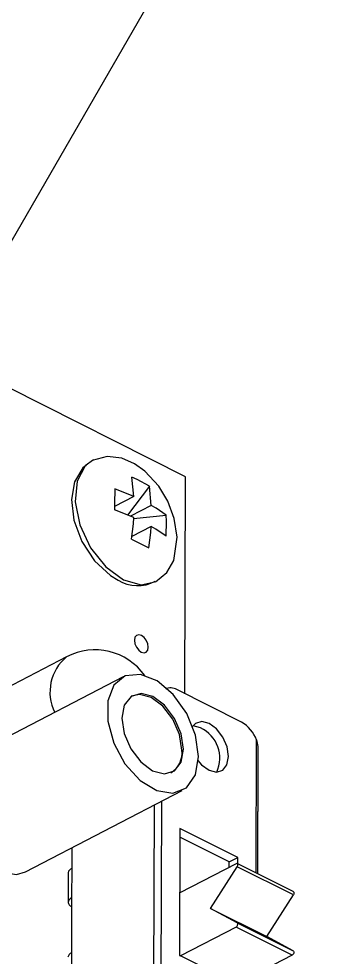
# Model space of a CAD drawing. Extents: x 0 to 155, y 0 to 209.
# Drawn here: x 93.88 to 96.08, y 158.54 to 165.27 of the extents above; entities that cross this region are included whole.
import ezdxf

# ---------------------------------------------------------------- set-up
doc = ezdxf.new("R2010")
doc.units = 0
doc.layers.get('0').update_dxf_attribs({"linetype": 'CONTINUOUS'})

msp = doc.modelspace()

# ---------------------------------------------------------------- linework, layer by layer
at = {"color": 7, "linetype": 'CONTINUOUS'}
for p, q in [((93.6298, 163.3436), (96.0808, 167.5892)), ((95.0704, 161.9874), (93.801, 162.627)), ((94.7008, 161.8462), (94.6871, 161.9851)), ((95.0674, 160.4321), (95.0704, 161.9874)), ((94.7008, 161.8462), (94.5636, 161.901)), ((94.8123, 161.9212), (94.6561, 161.7134)), ((94.826, 161.7822), (94.8123, 161.9212)), ((94.7008, 161.8462), (94.5629, 161.7743)), ((94.6997, 161.696), (94.5625, 161.7508)), ((94.826, 161.7822), (94.6776, 161.7048)), ((94.6992, 161.6879), (94.9336, 161.7121)), ((94.8249, 161.6321), (94.6861, 161.5597)), ((94.2188, 160.6968), (93.6042, 160.3771)), ((94.6245, 160.5537), (93.5018, 159.9702)), ((95.473, 160.2284), (95.0088, 160.4615)), ((95.1792, 160.1876), (95.1274, 160.2015)), ((95.5911, 160.0108), (95.5903, 159.5875)), ((93.9245, 159.1559), (95.0479, 159.7378)), ((95.5895, 159.1404), (95.5903, 159.5871)), ((95.5903, 159.5875), (95.5903, 159.5871)), ((95.0315, 159.4653), (95.0293, 158.5556)), ((95.446, 159.2579), (95.0315, 159.4653)), ((95.3845, 159.2261), (95.0313, 159.4028)), ((94.256, 159.3276), (94.2555, 159.1795)), ((95.3845, 159.2261), (95.446, 159.2579)), ((95.4459, 159.2122), (95.446, 159.2579)), ((94.2555, 159.1795), (94.2548, 158.9674)), ((95.4348, 159.2133), (95.0304, 159.0043)), ((95.2518, 158.8914), (95.4428, 159.1907)), ((95.3844, 159.1872), (95.3845, 159.2261)), ((95.8448, 159.0127), (95.4426, 159.2139)), ((95.845, 158.9895), (95.4428, 159.1907)), ((94.2304, 159.1484), (94.2298, 158.9363)), ((94.2548, 158.9674), (94.2535, 158.5734)), ((95.6541, 158.6905), (95.845, 158.9895)), ((95.442, 158.7889), (95.2518, 158.8914)), ((95.2518, 158.8914), (95.6541, 158.6905)), ((95.442, 158.7889), (95.8443, 158.5878)), ((95.4339, 158.758), (95.0356, 158.5525)), ((95.8363, 158.557), (95.4339, 158.758)), ((95.8443, 158.5878), (95.6541, 158.6905)), ((94.2535, 158.5734), (94.2528, 158.3611)), ((95.0293, 158.5556), (95.0356, 158.5525)), ((95.438, 158.3517), (95.0356, 158.5525)), ((95.8363, 158.557), (95.438, 158.3517))]:
    msp.add_line(p, q, dxfattribs=at)
at = {"color": 8, "linetype": 'CONTINUOUS'}
for p, q in [((95.579, 159.1457), (95.5807, 160.1003)), ((94.8986, 159.6604), (94.8936, 157.7089)), ((94.845, 158.212), (94.8487, 159.6346))]:
    msp.add_line(p, q, dxfattribs=at)
at = {"color": 7, "linetype": 'CONTINUOUS'}
for points in [[(94.8552, 161.2339), (94.9387, 161.302), (94.9867, 161.387), (95.0117, 161.5539), (94.9911, 161.6888), (94.9446, 161.8122), (94.8791, 161.9207), (94.7786, 162.029), (94.7046, 162.0813), (94.6139, 162.1207), (94.5098, 162.1337), (94.4016, 162.1042)], [(94.3584, 162.0681), (94.3354, 162.0529), (94.2764, 161.9528), (94.254, 161.8258), (94.271, 161.6763), (94.3277, 161.5234), (94.4177, 161.386), (94.5327, 161.2792), (94.5875, 161.2462)], [(94.4112, 162.1089), (94.3517, 162.0659), (94.2932, 161.957), (94.2801, 161.8092), (94.3142, 161.6425), (94.3911, 161.4795), (94.5001, 161.3422), (94.6267, 161.2491)], [(94.8123, 161.9212), (94.7238, 161.9695), (94.6871, 161.9851)], [(94.5636, 161.901), (94.5633, 161.7942), (94.5625, 161.7508)], [(94.9336, 161.7121), (94.8604, 161.7625), (94.826, 161.7822)], [(94.6838, 161.5415), (94.6973, 161.6512), (94.6997, 161.696)], [(94.9325, 161.562), (94.9361, 161.6704), (94.9336, 161.7121)], [(94.8091, 161.4777), (94.8225, 161.5872), (94.8249, 161.6321)], [(94.9325, 161.562), (94.8593, 161.6124), (94.8249, 161.6321)], [(94.6838, 161.5415), (94.7758, 161.495), (94.8091, 161.4777)], [(94.6267, 161.2491), (94.7536, 161.213), (94.8622, 161.2377)], [(94.8047, 160.7654), (94.801, 160.7903), (94.7902, 160.8152), (94.774, 160.8364), (94.7549, 160.8505), (94.7358, 160.8556), (94.7196, 160.8507), (94.7087, 160.8366), (94.7048, 160.8155), (94.7086, 160.7906), (94.7194, 160.7657), (94.7355, 160.7445), (94.7546, 160.7303), (94.7738, 160.7253), (94.79, 160.7302), (94.8009, 160.7443), (94.8047, 160.7654)], [(95.1647, 159.9809), (95.143, 160.1348), (95.0799, 160.29), (94.984, 160.4259), (94.8681, 160.5239), (94.7479, 160.571), (94.6397, 160.5606), (94.5579, 160.4942), (94.5138, 160.3808), (94.5133, 160.2355), (94.5564, 160.0781), (94.6374, 159.9298), (94.7453, 159.8107), (94.8655, 159.737), (94.9817, 159.7185), (95.0782, 159.7577), (95.1421, 159.8494), (95.1647, 159.9809)], [(95.0574, 160.0348), (95.0409, 160.145), (94.9933, 160.2554), (94.9219, 160.349), (94.8374, 160.4118), (94.7527, 160.434), (94.6808, 160.4125), (94.6326, 160.3503), (94.6154, 160.257), (94.6318, 160.1467), (94.6795, 160.0363), (94.751, 159.9425), (94.8356, 159.8798), (94.9202, 159.8576), (94.9921, 159.8793), (95.0403, 159.9415), (95.0574, 160.0348)], [(95.0451, 160.0284), (95.0286, 160.1386), (94.981, 160.2489), (94.9095, 160.3426), (94.825, 160.4053), (94.7404, 160.4276), (94.6815, 160.4139)], [(95.2407, 160.2195), (95.1874, 160.2334), (95.1421, 160.2197), (95.1182, 160.1935)], [(95.1603, 159.954), (95.1867, 159.9233), (95.24, 159.8838), (95.2933, 159.8698), (95.3386, 159.8836), (95.3689, 159.9229), (95.3796, 159.9818), (95.3692, 160.0513), (95.3391, 160.1209), (95.294, 160.18), (95.2407, 160.2195), (95.2407, 160.2195)], [(95.5807, 160.1003), (95.5901, 160.0548), (95.5911, 160.0108)], [(93.5018, 159.9702), (93.4351, 159.9108), (93.3908, 159.7974), (93.3901, 159.6523), (93.4331, 159.4951), (93.514, 159.3472), (93.6218, 159.2284), (93.7419, 159.1549), (93.8582, 159.1366), (93.9245, 159.1559)], [(95.4428, 159.1907), (95.4452, 159.1955), (95.4467, 159.2005), (95.4471, 159.2052), (95.4463, 159.2094), (95.4445, 159.2124), (95.4418, 159.2142), (95.4385, 159.2145), (95.4348, 159.2133)], [(94.2548, 158.9674), (94.244, 158.9606), (94.2361, 158.9529), (94.2312, 158.9445), (94.2298, 158.9358), (94.2316, 158.927), (94.2368, 158.9187), (94.2451, 158.911), (94.2546, 158.9051)], [(95.8448, 159.0127), (95.8467, 159.0112), (95.8485, 159.0081), (95.8493, 159.004), (95.8489, 158.9993), (95.8474, 158.9943), (95.845, 158.9895)], [(95.4339, 158.758), (95.4376, 158.7606), (95.441, 158.7644), (95.4437, 158.7689), (95.4455, 158.7739), (95.4463, 158.7788), (95.4459, 158.7832), (95.4444, 158.7866), (95.442, 158.7889)], [(95.8443, 158.5878), (95.8468, 158.5856), (95.8482, 158.5821), (95.8486, 158.5778), (95.8479, 158.5729), (95.846, 158.5679), (95.8433, 158.5633), (95.84, 158.5596), (95.8363, 158.557)]]:
    msp.add_lwpolyline(points, dxfattribs=at)
for centre, radius, start, end in [((94.7278, 161.48), 0.2727, 239.02116, 297.6638), ((94.4219, 160.3063), 0.4402, 35.64706, 117.47979), ((94.9634, 160.3856), 0.0884, 59.13406, 114.04298), ((95.0769, 159.97), 0.2404, 335.25102, 64.80205), ((95.3518, 160.0172), 0.2436, 19.95743, 60.14142), ((94.8808, 160.0066), 0.1657, 301.12594, 7.55654), ((94.2689, 159.1431), 0.0388, 110.19211, 172.13647), ((94.2668, 158.537), 0.0387, 110.12345, 172.09785)]:
    msp.add_arc(centre, radius, start, end, dxfattribs=at)
at = {"color": 8, "linetype": 'CONTINUOUS'}
msp.add_arc((94.427, 160.4437), 0.3277, 129.43209, 206.32914, dxfattribs=at)

doc.saveas('drawing.dxf')
